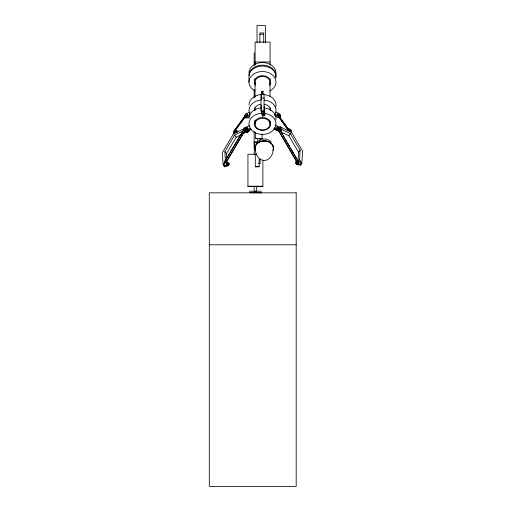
<?xml version="1.0" encoding="UTF-8"?>
<svg xmlns="http://www.w3.org/2000/svg" width="512" height="512" viewBox="0 0 512 512"><rect width="100%" height="100%" fill="white"/><g stroke="black" fill="none" stroke-linecap="round" stroke-linejoin="round"><path stroke-width="0.77" d="M298.106 160.966L298.547 152.237L288.826 135.738L281.005 131.949M300.262 165.491L301.811 163.392L299.616 159.667L300.096 150.138L290.374 133.638L281.843 129.504L280.23 126.771L279.456 127.821M301.811 163.392L302.701 151.309L291.642 132.544L280.23 126.771M288.038 130.854L288.198 129.389A1.856 0.998 36.4 0 1 289.92 129.101A1.856 0.998 36.4 0 1 291.398 131.008L291.155 133.203M273.12 150.054C275.942 137.683 251.373 138.509 255.59 150.752M273.382 148.506L273.12 146.323L272.038 144.416M273.139 150.758C272.666 155.738 268.525 161.306 263.027 160.429M272.851 150.752L272.992 150.304M225.37 161.133L224.89 151.61L234.611 135.104L243.142 130.97L244.352 128.922M226.675 158.464L226.432 153.702L236.16 137.203L241.139 134.79M225.453 165.715L224.723 166.957L223.174 164.858L225.005 161.754M226.65 164.89L226.381 165.338L223.603 165.44L225.21 162.714L227.987 162.611A1.856 0.998 -36.4 0 1 228.576 163.923A1.856 0.998 -36.4 0 1 226.381 165.338L226.938 166.093A1.856 0.998 -36.4 0 0 229.133 164.678A1.856 0.998 -36.4 0 0 228.544 163.366M246.778 131.194L246.509 131.642L244.429 131.718M224.557 161.587L244.685 127.891L246.547 127.827L226.598 161.773L224.557 161.587L226.598 161.773M224.736 161.843L229.568 153.754M230.374 152.403L242.451 132.186M243.661 130.163L244.467 128.819M226.419 161.523L246.547 127.827M244.531 116.557L245.344 116.742L234.746 131.174L234.016 131.098L244.531 116.557L245.261 116.634M234.016 131.098L244.608 116.666M233.939 130.989L234.669 131.066L244.8 117.261M275.059 116.115L277.888 117.395L278.624 115.898M273.581 128.813L277.824 130.726L278.56 129.229M280.678 131.078L281.843 129.504M288.166 130.413L287.642 130.144L288.198 129.389M288.826 135.738L290.374 133.638M298.547 152.237L300.096 150.138M298.067 161.76L299.616 159.667M296.307 162.086A1.856 0.998 36.4 0 0 295.718 163.398A1.856 0.998 36.4 0 0 297.914 164.806L298.464 164.058L301.248 164.16L299.642 161.434L298.253 161.382M278.592 115.482L277.786 115.667L278.592 115.482L289.062 130.086L288.25 130.272M279.066 128.461L298.893 162.566L297.03 162.496L277.997 129.754M297.03 162.496L299.078 162.317M258.566 140.8L262.15 139.174M236.282 131.149L236.806 130.886L237.363 131.635A1.856 0.998 -36.4 0 0 236.813 131.098M244.755 128.237L233.344 134.01L222.285 152.774L223.174 164.858M243.27 133.76L244.691 133.069L243.917 132.019M249.926 112.128L246.394 113.728A2.451 1.318 -36.4 0 0 244.275 116.211A2.451 1.318 -36.4 0 0 246.394 116.774L247.13 117.773L249.248 116.813M246.394 116.774L249.926 115.174M249.862 125.459L246.33 127.059A2.451 1.318 -36.4 0 0 244.832 128.179M244.832 130.336A2.451 1.318 -36.4 0 0 246.33 130.106L250.573 128.186M251.309 129.184L247.066 131.104A2.451 1.318 -36.4 0 1 245.018 130.899M256.602 186.413L256.666 191.232L254.15 191.232L254.15 186.406L256.646 186.4L256.243 186.426M288.326 130.17L289.062 130.086M262.528 139.098C265.651 138.541 269.126 139.59 271.149 142.093M255.533 138.592L257.549 138.554M260.096 163.456L258.752 163.469L260.096 163.45L260.096 158.669M246.733 128.077L244.685 127.891M246.029 128.992L247.424 128.941M244.288 132.499L247.066 132.397A1.856 0.998 -36.4 0 0 249.005 131.334A1.856 0.998 -36.4 0 0 249.261 129.83M224.16 166.195L226.938 166.093M259.891 34.259L263.738 34.259M255.117 61.984L270.067 61.984M261.965 91.674L263.072 91.674M261.677 92.518L261.965 93.824L261.677 93.581M260.992 97.965L264.083 97.965M264.454 106.31L264.083 106.31L264.39 115.584L264.755 115.584L264.454 106.31L264.755 115.584M264.39 113.126L264.755 113.126M262.118 114.374L263.232 114.374M262.118 114.925L263.232 114.925M258.112 141.786L254.266 141.786L254.266 154.656M254.163 142.566L258.01 142.566M256.589 154.266L247.936 154.266L247.936 186.598L254.227 186.598M254.266 154.368L256.576 154.368M255.277 166.56L259.123 166.56M247.936 186.214L262.886 186.214M256.589 186.598L262.886 186.598L262.886 159.859M209.299 244.781L296.186 244.781M260.083 138.554L262.099 138.592M277.037 127.226L279.814 127.328L281.421 130.054L280.032 130.003M279.251 128.211L277.389 128.147L297.216 162.253M297.914 164.806L300.691 164.909M261.914 160.07L259.603 158.938M261.466 191.238L249.459 191.258M275.795 112.07L278.624 113.35A2.451 1.318 36.4 0 1 280.749 115.834A2.451 1.318 36.4 0 1 278.624 116.397L274.381 114.483M275.027 125.082L278.56 126.682A2.451 1.318 36.4 0 1 280.678 129.165A2.451 1.318 36.4 0 1 278.56 129.728L274.317 127.814M271.053 143.411C265.856 138.125 252.928 141.901 255.45 150.304M258.566 157.875L256.499 154.835L255.302 150.758M246.33 130.106L247.066 131.104A1.242 0.672 -36.4 0 0 248.243 130.246M247.066 132.397L246.509 131.642A1.856 0.998 -36.4 0 0 248.864 129.875M234.611 135.104L236.16 137.203M224.89 151.61L226.432 153.702M225.76 161.658L226.918 163.226L226.797 160.845M278.515 115.59L288.979 130.195M279.226 117.466L287.872 129.53M279.149 117.574L287.795 129.638M277.818 130.253L278.086 130.701A1.856 0.998 36.4 0 1 275.891 129.293M280.256 130.509L281.05 131.872M281.843 133.235L282.637 134.598M283.43 135.962L284.621 138.01M285.414 139.373L286.208 140.736M287.002 142.106L289.773 146.88M290.566 148.243L293.344 153.018M294.138 154.381L296.915 159.155M297.709 160.518L298.502 161.882M236.966 132.346L236.806 130.886A1.856 0.998 -36.4 0 0 235.085 130.598A1.856 0.998 -36.4 0 0 233.606 132.506L233.766 133.965M264.186 111.04L264.39 115.584M261.805 92.755L261.805 93.824M270.067 65.114L270.067 42.093L255.117 42.093L255.117 65.114M270.035 82.259L270.035 96.493M270.035 107.565L270.035 109.933M270.035 121.005L270.035 124.166M265.376 42.528L265.376 25.6L257.024 25.6L257.024 42.528M263.738 42.573L263.738 32.928L259.891 32.947L259.891 42.573M263.232 110.707L263.232 116.493M263.072 91.181L263.072 94.394M262.118 110.707L262.118 116.493M262.099 133.92L262.099 138.605L255.533 138.605L255.533 132.346M261.965 91.181L261.965 94.394M261.363 91.782L261.363 99.571M261.293 105.114L261.293 112.902M260.096 138.733L260.096 140.333M259.123 158.509L259.123 166.848L255.277 166.848L255.277 153.984M257.722 138.733L257.722 142.72M255.027 82.259L255.027 97.28M255.027 107.565L255.027 110.726M255.027 120.211L255.027 124.166M254.163 52.73L254.163 65.504M254.163 89.459L254.163 97.773M254.163 131.347L254.163 147.872M248.954 82.093L248.954 76.634A13.504 10.566 0 0 1 263.341 66.086A13.504 10.566 0 0 1 275.846 78.01M247.13 117.267L247.13 117.773A2.451 1.318 -36.4 0 1 245.005 117.203M247.066 130.598L247.066 131.104A1.242 0.672 -36.4 0 1 246.24 130.765M248.954 75.718A13.504 10.566 0 0 1 263.341 65.171A13.504 10.566 0 0 1 275.846 77.094M248.954 73.101A13.504 10.566 0 0 1 263.341 62.554A13.504 10.566 0 0 1 275.846 74.483M255.046 64.749A3.264 1.658 0 0 1 255.046 62.72M236.781 131.731A1.242 0.672 -36.4 0 1 236.838 131.904M234.707 132.781A1.242 0.672 -36.4 0 1 236.23 131.539M235.232 131.597A1.856 0.998 -36.4 0 1 235.642 131.347M228.275 165.158A1.242 0.672 -36.4 0 1 228.019 165.35M226.662 165.216A1.242 0.672 -36.4 0 1 227.462 164.109A1.242 0.672 -36.4 0 1 228.672 163.923M246.778 129.85A1.242 0.672 -36.4 0 1 247.034 129.658M248.909 130.765A1.242 0.672 -36.4 0 1 248.147 131.654M247.872 131.808A1.242 0.672 -36.4 0 1 247.11 131.923M287.642 130.144A1.856 0.998 36.4 0 1 287.917 129.702M290.144 130.406A1.856 0.998 36.4 0 1 290.458 130.752M288.538 130.048A1.242 0.672 36.4 0 1 290.298 131.29M297.107 164.218A1.242 0.672 36.4 0 1 296.346 163.648M296.179 163.411A1.242 0.672 36.4 0 1 296.07 163.181M296.179 162.637A1.242 0.672 36.4 0 1 297.517 162.918A1.242 0.672 36.4 0 1 298.144 164.115M297.946 162.074A1.242 0.672 36.4 0 1 298.598 163.501A1.242 0.672 36.4 0 1 296.902 162.899A1.242 0.672 36.4 0 1 297.126 161.779M298.464 164.058A1.856 0.998 36.4 0 1 296.275 162.643A1.856 0.998 36.4 0 1 296.864 161.331M277.28 130.112A1.242 0.672 36.4 0 1 276.742 129.766M276.8 128.32A1.242 0.672 36.4 0 1 277.184 127.68A1.242 0.672 36.4 0 1 278.374 128.16M278.771 128.621A1.242 0.672 36.4 0 1 278.874 128.858M245.754 116.602A1.638 0.883 -36.4 0 1 248.134 115.072M276.659 114.803A1.638 0.883 36.4 0 1 278.259 115.053A1.638 0.883 36.4 0 1 279.309 116.512M279.942 116.403A2.451 1.318 36.4 0 1 277.888 117.395M277.888 114.349A2.451 1.318 36.4 0 1 278.438 114.643M263.942 100.013A13.504 10.566 0 0 1 274.643 115.206M250.054 114.573A13.504 10.566 0 0 1 261.12 100.013M249.024 105.062A13.504 10.566 0 0 1 261.12 94.554M263.942 94.554A13.504 10.566 0 0 1 275.776 107.13M254.291 110.528A8.237 6.445 0 0 1 260.397 104.301M264.666 104.301A8.237 6.445 0 0 1 270.771 110.528M255.283 83.782A7.501 5.869 0 0 1 262.528 76.39A7.501 5.869 0 0 1 269.779 83.782M255.104 90.957A13.504 10.566 0 0 1 252.262 75.162A13.504 10.566 0 0 1 272.653 75.162A13.504 10.566 0 0 1 269.811 90.957M255.322 85.318A8.237 6.445 0 0 1 262.458 75.648A8.237 6.445 0 0 1 269.594 85.318M270.202 78.835A8.237 6.445 0 0 1 269.594 79.853M255.322 79.853A8.237 6.445 0 0 1 254.714 78.835M245.69 129.933A1.638 0.883 -36.4 0 1 248.07 128.403M245.325 128.314A1.638 0.883 -36.4 0 1 247.245 127.386A1.638 0.883 -36.4 0 1 247.494 128.64A1.638 0.883 -36.4 0 1 245.619 129.786M244.282 129.114A2.451 1.318 -36.4 0 1 244.493 128.646M276.819 128.026A1.638 0.883 36.4 0 1 277.459 128.051M279.328 130.957A2.451 1.318 36.4 0 1 277.824 130.726M263.168 113.306A13.504 10.566 0 0 1 273.92 129.459A13.504 10.566 0 0 1 250.656 128.986A13.504 10.566 0 0 1 262.464 113.286M264.582 107.955A13.504 10.566 0 0 1 275.853 119.776M248.96 118.394A13.504 10.566 0 0 1 261.056 107.885M255.13 149.222A9.235 7.226 0 0 1 264.621 140.742A9.235 7.226 0 0 1 273.139 149.837M249.664 192.659L261.466 192.71L249.664 192.659M264.083 94.189L260.992 94.189L260.992 111.258L264.083 111.258L264.083 94.189M296.186 192.838L209.299 192.838L209.299 486.4L296.186 486.4L296.186 192.838M235.008 132.544A1.242 0.672 -36.4 0 0 236.224 130.976A1.242 0.672 -36.4 0 0 234.394 131.558A1.242 0.672 -36.4 0 0 235.008 132.544M226.906 164.845A1.242 0.672 -36.4 0 0 228.224 163.309A1.242 0.672 -36.4 0 0 226.426 163.77A1.242 0.672 -36.4 0 0 226.906 164.845M288.826 130.099A1.242 0.672 36.4 0 0 290.688 131.034A1.242 0.672 36.4 0 0 289.875 129.466A1.242 0.672 36.4 0 0 288.826 130.099M246.029 116.403A1.638 0.883 -36.4 0 0 247.77 114.368A1.638 0.883 -36.4 0 0 245.389 114.982A1.638 0.883 -36.4 0 0 246.029 116.403M277.395 114.829A1.638 0.883 36.4 0 0 279.853 115.942A1.638 0.883 36.4 0 0 278.624 113.856A1.638 0.883 36.4 0 0 277.395 114.829M257.222 128.32A7.501 5.869 0 0 0 269.779 125.683A7.501 5.869 0 0 0 260.589 118.496A7.501 5.869 0 0 0 257.222 128.32M277.331 128.16A1.638 0.883 36.4 0 0 279.789 129.274A1.638 0.883 36.4 0 0 278.56 127.187A1.638 0.883 36.4 0 0 277.331 128.16M256.64 128.416A8.237 6.445 0 0 0 270.426 125.53A8.237 6.445 0 0 0 260.333 117.632A8.237 6.445 0 0 0 256.64 128.416"/></g></svg>
